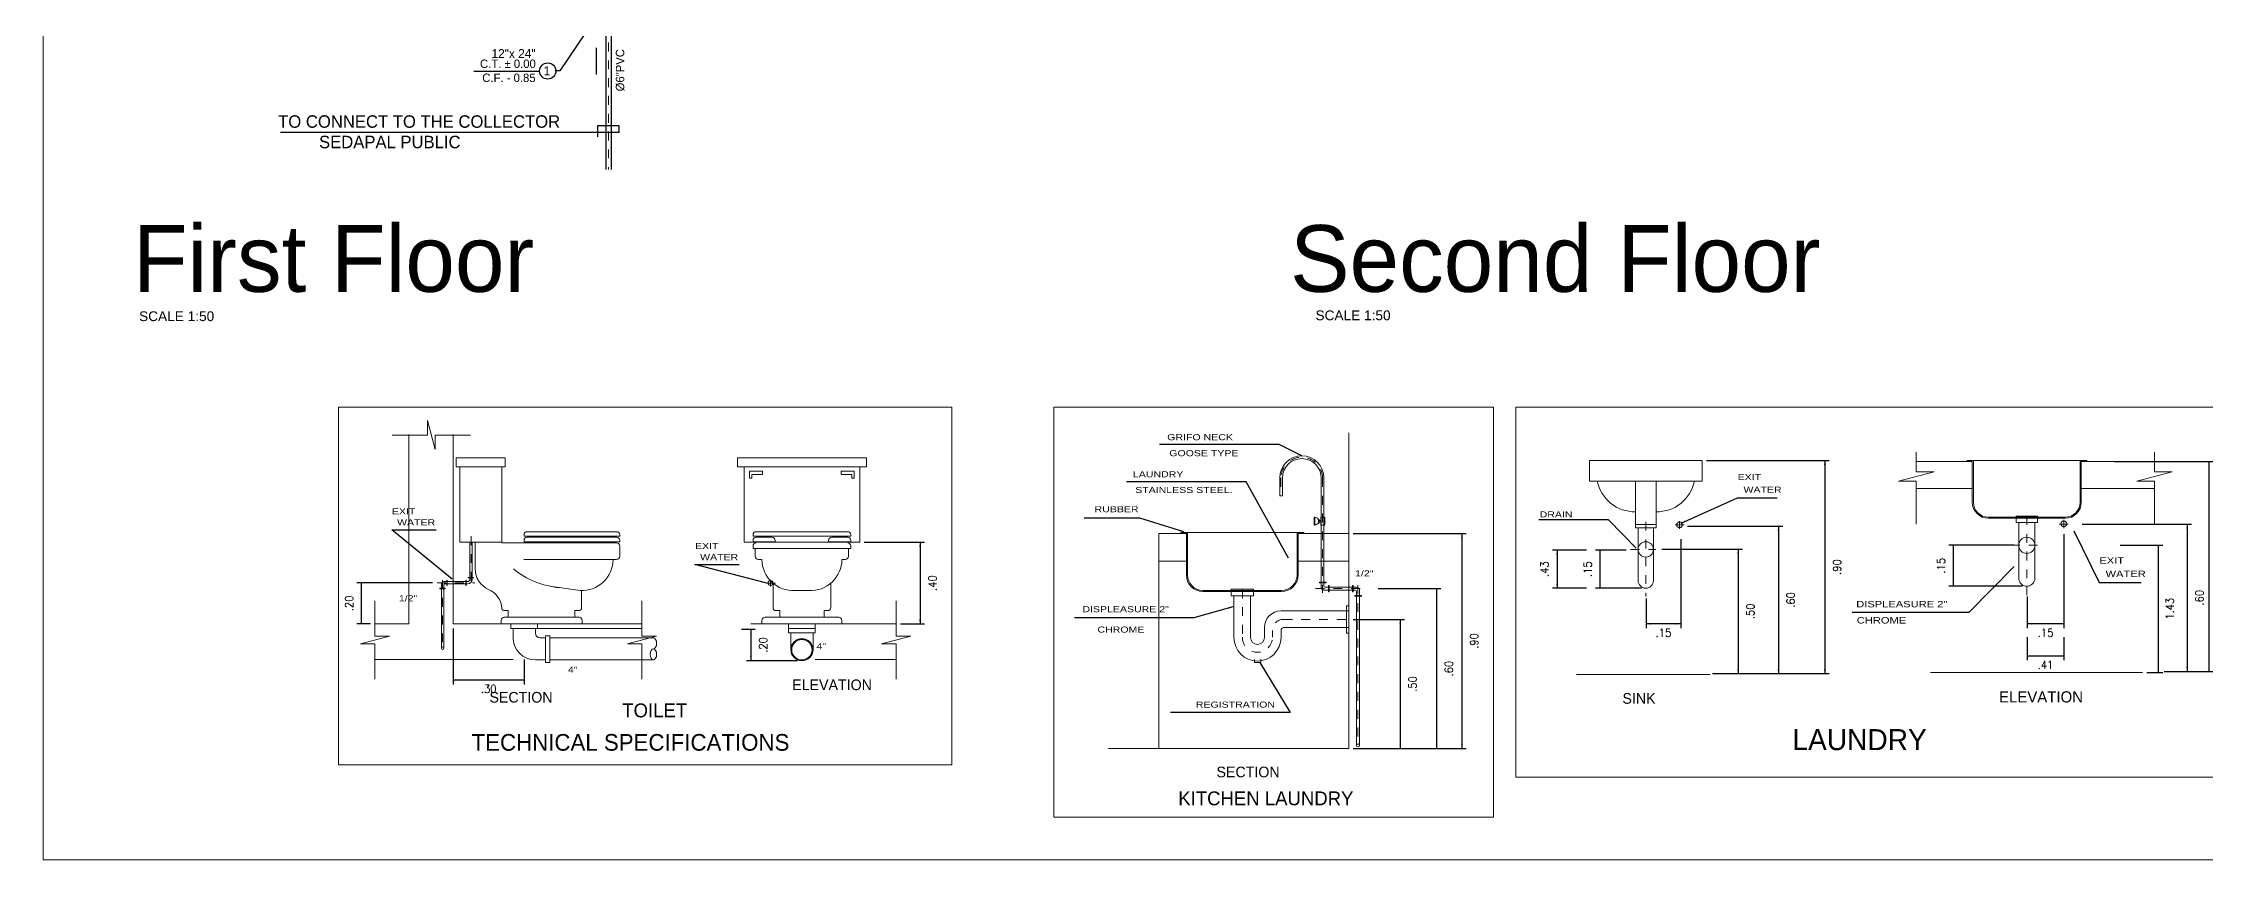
# Model space of a CAD drawing. Header units: millimetres. Extents: x -1414 to 2664, y 674 to 1517.
# Drawn here: x 1379.34 to 1403.67, y 673.98 to 683.16 of the extents above; entities that cross this region are included whole.
import ezdxf
from ezdxf.enums import TextEntityAlignment as Align

# ---------------------------------------------------------------- set-up
doc = ezdxf.new("R2010")
doc.units = ezdxf.units.MM
doc.header["$LTSCALE"] = 0.01
doc.linetypes.add('DASHDOT2', pattern=[12.7, 6.35, -3.175, 0, -3.175])
doc.linetypes.add('DASHED2', pattern=[9.525, 6.35, -3.175])
doc.layers.get('0').update_dxf_attribs({"linetype": 'CONTINUOUS'})
for name, color, linetype, lineweight in [('.01', 1, 'CONTINUOUS', 9), ('Cotas', 1, 'CONTINUOUS', 9), ('detalle - 1', 254, 'CONTINUOUS', 20), ('detalle - 2', 111, 'CONTINUOUS', 20), ('MEMBRETE', 42, 'CONTINUOUS', 20), ('MOBILIARIO', 250, 'CONTINUOUS', 9)]:
    doc.layers.add(name, color=color, linetype=linetype, lineweight=lineweight)
for name, color, linetype in [('0.3', 3, 'CONTINUOUS'), ('a Text Pequeñ', 3, 'CONTINUOUS'), ('COL', 2, 'CONTINUOUS'), ('DESAG', 6, 'CONTINUOUS'), ('SUBTITULOS', 3, 'CONTINUOUS')]:
    doc.layers.add(name, color=color, linetype=linetype)
doc.styles.add('ARIAL-1', font='ARIAL-1')
doc.styles.add('R60-25', font='R60-25')
doc.styles.add('ST2', font='ST2')
doc.styles.get("Standard").update_dxf_attribs({"font": 'STANDARD'})
doc.styles.add('style1', font='style1')
doc.styles.add('SUBTITULOS(E)', font='SUBTITULOS(E)')
doc.styles.add('TEXTO', font='TEXTO')
doc.dimstyles.get("Standard").update_dxf_attribs({"dimscale": 0.05, "dimtxt": 1.8, "dimasz": 1, "dimexe": 1, "dimexo": 1, "dimgap": 0.9, "dimtad": 0, "dimtoh": 1, "dimzin": 4, "dimdsep": 46, "dimcen": 0.09, "dimclrd": 2, "dimclre": 1, "dimclrt": 3, "dimadec": 0, "dimazin": 0, "dimtfac": 1, "dimtdec": 4, "dimtofl": 0, "dimtmove": 0, "dimatfit": 3, "dimfxl": 0.05, "dimtolj": 1, "dimtzin": 0, "dimarcsym": 0})

# ---------------------------------------------------------------- blocks, each defined once
blk = doc.blocks.new('*D116')
at = {"layer": 'detalle - 2', "color": 1, "linetype": 'ByBlock', "lineweight": -2}
for p, q in [((1396.703, 677.465), (1396.321, 677.465)), ((1396.703, 677.037), (1396.321, 677.037))]:
    blk.add_line(p, q, dxfattribs=at)
at = {"layer": 'detalle - 2', "color": 2, "linetype": 'ByBlock', "lineweight": -2}
blk.add_line((1396.371, 677.465), (1396.371, 677.037), dxfattribs=at)
for points in [[(1396.371, 677.465), (1396.379, 677.415), (1396.363, 677.415)], [(1396.371, 677.037), (1396.363, 677.087), (1396.379, 677.087)]]:
    blk.add_solid(points, dxfattribs=at)
at = {"layer": 'detalle - 2', "color": 3, "linetype": 'CONTINUOUS', "lineweight": -2, "insert": (1396.231, 677.251), "char_height": 0.09, "width": 0.15, "attachment_point": 5, "rotation": 90}
blk.add_mtext('.43', dxfattribs=at)
blk = doc.blocks.new('*D117')
at = {"layer": 'detalle - 2', "color": 1, "linetype": 'ByBlock', "lineweight": -2}
for p, q in [((1401.661, 676.487), (1401.661, 676.226)), ((1402.072, 676.487), (1402.072, 676.226))]:
    blk.add_line(p, q, dxfattribs=at)
at = {"layer": 'detalle - 2', "color": 2, "linetype": 'ByBlock', "lineweight": -2}
blk.add_line((1401.661, 676.276), (1402.072, 676.276), dxfattribs=at)
for points in [[(1401.661, 676.276), (1401.711, 676.284), (1401.711, 676.268)], [(1402.072, 676.276), (1402.022, 676.268), (1402.022, 676.284)]]:
    blk.add_solid(points, dxfattribs=at)
at = {"layer": 'detalle - 2', "color": 3, "linetype": 'CONTINUOUS', "lineweight": -2, "insert": (1401.867, 676.175), "char_height": 0.09, "width": 0.13, "attachment_point": 5}
blk.add_mtext('.41', dxfattribs=at)
blk = doc.blocks.new('*D118')
at = {"layer": 'Cotas', "color": 1, "linetype": 'ByBlock', "lineweight": -2}
for p, q in [((1402.072, 677.644), (1402.072, 676.587)), ((1401.661, 676.942), (1401.661, 676.587))]:
    blk.add_line(p, q, dxfattribs=at)
at = {"layer": 'Cotas', "color": 2, "linetype": 'ByBlock', "lineweight": -2}
blk.add_line((1402.072, 676.637), (1401.661, 676.637), dxfattribs=at)
for points in [[(1401.661, 676.637), (1401.711, 676.645), (1401.711, 676.628)], [(1402.072, 676.637), (1402.022, 676.628), (1402.022, 676.645)]]:
    blk.add_solid(points, dxfattribs=at)
at = {"layer": 'Cotas', "color": 3, "linetype": 'CONTINUOUS', "lineweight": -2, "insert": (1401.867, 676.536), "char_height": 0.09, "width": 0.12, "attachment_point": 5}
blk.add_mtext('.15', dxfattribs=at)
blk = doc.blocks.new('*D119')
at = {"layer": 'Cotas', "color": 1, "linetype": 'ByBlock', "lineweight": -2}
for p, q in [((1401.515, 677.519), (1400.778, 677.519)), ((1401.607, 677.06), (1400.778, 677.06))]:
    blk.add_line(p, q, dxfattribs=at)
at = {"layer": 'Cotas', "color": 2, "linetype": 'ByBlock', "lineweight": -2}
blk.add_line((1400.828, 677.519), (1400.828, 677.06), dxfattribs=at)
for points in [[(1400.828, 677.519), (1400.837, 677.469), (1400.82, 677.469)], [(1400.828, 677.06), (1400.82, 677.11), (1400.837, 677.11)]]:
    blk.add_solid(points, dxfattribs=at)
at = {"layer": 'Cotas', "color": 3, "linetype": 'CONTINUOUS', "lineweight": -2, "insert": (1400.691, 677.289), "char_height": 0.09, "width": 0.12, "attachment_point": 5, "rotation": 90}
blk.add_mtext('.15', dxfattribs=at)
blk = doc.blocks.new('*D121')
at = {"layer": 'Cotas', "color": 1, "linetype": 'ByBlock', "lineweight": -2}
for p, q in [((1397.764, 677.589), (1397.764, 676.586)), ((1397.374, 676.923), (1397.374, 676.586))]:
    blk.add_line(p, q, dxfattribs=at)
at = {"layer": 'Cotas', "color": 2, "linetype": 'ByBlock', "lineweight": -2}
blk.add_line((1397.764, 676.636), (1397.374, 676.636), dxfattribs=at)
for points in [[(1397.374, 676.636), (1397.424, 676.644), (1397.424, 676.628)], [(1397.764, 676.636), (1397.714, 676.628), (1397.714, 676.644)]]:
    blk.add_solid(points, dxfattribs=at)
at = {"layer": 'Cotas', "color": 3, "linetype": 'CONTINUOUS', "lineweight": -2, "insert": (1397.569, 676.535), "char_height": 0.09, "width": 0.12, "attachment_point": 5}
blk.add_mtext('.15', dxfattribs=at)
blk = doc.blocks.new('*D122')
at = {"layer": 'Cotas', "color": 1, "linetype": 'ByBlock', "lineweight": -2}
for p, q in [((1397.55, 677.475), (1398.457, 677.475)), ((1398.138, 676.077), (1398.457, 676.077))]:
    blk.add_line(p, q, dxfattribs=at)
at = {"layer": 'Cotas', "color": 2, "linetype": 'ByBlock', "lineweight": -2}
blk.add_line((1398.407, 677.475), (1398.407, 676.077), dxfattribs=at)
for points in [[(1398.407, 677.475), (1398.415, 677.425), (1398.399, 677.425)], [(1398.407, 676.077), (1398.399, 676.127), (1398.415, 676.127)]]:
    blk.add_solid(points, dxfattribs=at)
at = {"layer": 'Cotas', "color": 3, "linetype": 'CONTINUOUS', "lineweight": -2, "insert": (1398.546, 676.776), "char_height": 0.09, "width": 0.14, "attachment_point": 5, "rotation": 90}
blk.add_mtext('.50', dxfattribs=at)
blk = doc.blocks.new('*D123')
at = {"layer": 'Cotas', "color": 1, "linetype": 'ByBlock', "lineweight": -2}
for p, q in [((1397.15, 677.465), (1396.803, 677.465)), ((1397.32, 677.037), (1396.803, 677.037))]:
    blk.add_line(p, q, dxfattribs=at)
at = {"layer": 'Cotas', "color": 2, "linetype": 'ByBlock', "lineweight": -2}
blk.add_line((1396.853, 677.465), (1396.853, 677.037), dxfattribs=at)
for points in [[(1396.853, 677.465), (1396.861, 677.415), (1396.845, 677.415)], [(1396.853, 677.037), (1396.845, 677.087), (1396.861, 677.087)]]:
    blk.add_solid(points, dxfattribs=at)
at = {"layer": 'Cotas', "color": 3, "linetype": 'CONTINUOUS', "lineweight": -2, "insert": (1396.716, 677.251), "char_height": 0.09, "width": 0.12, "attachment_point": 5, "rotation": 90}
blk.add_mtext('.15', dxfattribs=at)
blk = doc.blocks.new('*D125')
at = {"layer": 'Cotas', "color": 1, "linetype": 'ByBlock', "lineweight": -2}
for p, q in [((1398.053, 678.472), (1399.432, 678.472)), ((1398.119, 676.077), (1399.432, 676.077))]:
    blk.add_line(p, q, dxfattribs=at)
at = {"layer": 'Cotas', "color": 2, "linetype": 'ByBlock', "lineweight": -2}
blk.add_line((1399.382, 678.472), (1399.382, 676.077), dxfattribs=at)
for points in [[(1399.382, 678.472), (1399.39, 678.422), (1399.374, 678.422)], [(1399.382, 676.077), (1399.374, 676.127), (1399.39, 676.127)]]:
    blk.add_solid(points, dxfattribs=at)
at = {"layer": 'Cotas', "color": 3, "linetype": 'CONTINUOUS', "lineweight": -2, "insert": (1399.521, 677.274), "char_height": 0.09, "width": 0.14, "attachment_point": 5, "rotation": 90}
blk.add_mtext('.90', dxfattribs=at)
blk = doc.blocks.new('*D127')
at = {"layer": 'Cotas', "color": 1, "linetype": 'ByBlock', "lineweight": -2}
for p, q in [((1397.839, 677.733), (1398.911, 677.733)), ((1398.129, 676.077), (1398.911, 676.077))]:
    blk.add_line(p, q, dxfattribs=at)
at = {"layer": 'Cotas', "color": 2, "linetype": 'ByBlock', "lineweight": -2}
blk.add_line((1398.861, 677.733), (1398.861, 676.077), dxfattribs=at)
for points in [[(1398.861, 677.733), (1398.869, 677.683), (1398.852, 677.683)], [(1398.861, 676.077), (1398.852, 676.127), (1398.869, 676.127)]]:
    blk.add_solid(points, dxfattribs=at)
at = {"layer": 'Cotas', "color": 3, "linetype": 'CONTINUOUS', "lineweight": -2, "insert": (1398.999, 676.905), "char_height": 0.09, "width": 0.14, "attachment_point": 5, "rotation": 90}
blk.add_mtext('.60', dxfattribs=at)
blk = doc.blocks.new('*D128')
at = {"layer": 'Cotas', "color": 1, "linetype": 'ByBlock', "lineweight": -2}
for p, q in [((1402.708, 677.519), (1403.186, 677.519)), ((1403.008, 676.09), (1403.186, 676.09))]:
    blk.add_line(p, q, dxfattribs=at)
at = {"layer": 'Cotas', "color": 2, "linetype": 'ByBlock', "lineweight": -2}
blk.add_line((1403.136, 676.09), (1403.136, 677.519), dxfattribs=at)
for points in [[(1403.136, 677.519), (1403.144, 677.469), (1403.127, 677.469)], [(1403.136, 676.09), (1403.127, 676.14), (1403.144, 676.14)]]:
    blk.add_solid(points, dxfattribs=at)
at = {"layer": 'Cotas', "color": 3, "linetype": 'CONTINUOUS', "lineweight": -2, "insert": (1403.264, 676.805), "char_height": 0.09, "width": 0.2, "attachment_point": 5, "rotation": 90}
blk.add_mtext('1.43', dxfattribs=at)
blk = doc.blocks.new('*D129')
at = {"layer": 'Cotas', "color": 1, "linetype": 'ByBlock', "lineweight": -2}
for p, q in [((1402.28, 677.758), (1403.509, 677.758)), ((1403.201, 676.1), (1403.509, 676.1))]:
    blk.add_line(p, q, dxfattribs=at)
at = {"layer": 'Cotas', "color": 2, "linetype": 'ByBlock', "lineweight": -2}
blk.add_line((1403.459, 677.758), (1403.459, 676.1), dxfattribs=at)
for points in [[(1403.459, 677.758), (1403.467, 677.708), (1403.451, 677.708)], [(1403.459, 676.1), (1403.451, 676.15), (1403.467, 676.15)]]:
    blk.add_solid(points, dxfattribs=at)
at = {"layer": 'Cotas', "color": 3, "linetype": 'CONTINUOUS', "lineweight": -2, "insert": (1403.598, 676.929), "char_height": 0.09, "width": 0.14, "attachment_point": 5, "rotation": 90}
blk.add_mtext('.60', dxfattribs=at)
blk = doc.blocks.new('*D131')
at = {"layer": 'Cotas', "color": 1, "linetype": 'ByBlock', "lineweight": -2}
for p, q in [((1402.643, 678.46), (1403.755, 678.46)), ((1403.261, 676.1), (1403.755, 676.1))]:
    blk.add_line(p, q, dxfattribs=at)
at = {"layer": 'Cotas', "color": 2, "linetype": 'ByBlock', "lineweight": -2}
blk.add_line((1403.705, 678.46), (1403.705, 676.1), dxfattribs=at)
for points in [[(1403.705, 678.46), (1403.713, 678.41), (1403.697, 678.41)], [(1403.705, 676.1), (1403.697, 676.15), (1403.713, 676.15)]]:
    blk.add_solid(points, dxfattribs=at)
at = {"layer": 'Cotas', "color": 3, "linetype": 'CONTINUOUS', "lineweight": -2, "insert": (1403.899, 677.28), "char_height": 0.09, "width": 0.14, "attachment_point": 5, "rotation": 90}
blk.add_mtext('.90', dxfattribs=at)
blk = doc.blocks.new('*D132')
at = {"layer": 'Cotas', "color": 1, "linetype": 'ByBlock', "lineweight": -2}
for p, q in [((1383.953, 676.585), (1383.953, 675.956)), ((1384.753, 676.235), (1384.753, 675.956))]:
    blk.add_line(p, q, dxfattribs=at)
at = {"layer": 'Cotas', "color": 2, "linetype": 'ByBlock', "lineweight": -2}
blk.add_line((1383.953, 676.006), (1384.753, 676.006), dxfattribs=at)
for points in [[(1383.953, 676.006), (1384.003, 676.014), (1384.003, 675.998)], [(1384.753, 676.006), (1384.703, 675.998), (1384.703, 676.014)]]:
    blk.add_solid(points, dxfattribs=at)
at = {"layer": 'Cotas', "color": 3, "linetype": 'CONTINUOUS', "lineweight": -2, "insert": (1384.353, 675.905), "char_height": 0.09, "width": 0.14, "attachment_point": 5}
blk.add_mtext('.30', dxfattribs=at)
blk = doc.blocks.new('*D134')
at = {"layer": 'Cotas', "color": 1, "linetype": 'ByBlock', "lineweight": -2}
for p, q in [((1394.079, 676.686), (1394.657, 676.686)), ((1394.079, 675.233), (1394.657, 675.233))]:
    blk.add_line(p, q, dxfattribs=at)
at = {"layer": 'Cotas', "color": 2, "linetype": 'ByBlock', "lineweight": -2}
blk.add_line((1394.607, 676.686), (1394.607, 675.233), dxfattribs=at)
for points in [[(1394.607, 676.686), (1394.615, 676.636), (1394.598, 676.636)], [(1394.607, 675.233), (1394.598, 675.283), (1394.615, 675.283)]]:
    blk.add_solid(points, dxfattribs=at)
at = {"layer": 'Cotas', "color": 3, "linetype": 'CONTINUOUS', "lineweight": -2, "insert": (1394.746, 675.959), "char_height": 0.09, "width": 0.14, "attachment_point": 5, "rotation": 90}
blk.add_mtext('.50', dxfattribs=at)
blk = doc.blocks.new('*D135')
at = {"layer": 'Cotas', "color": 1, "linetype": 'ByBlock', "lineweight": -2}
for p, q in [((1394.358, 677.033), (1395.065, 677.033)), ((1394.48, 675.233), (1395.065, 675.233))]:
    blk.add_line(p, q, dxfattribs=at)
at = {"layer": 'Cotas', "color": 2, "linetype": 'ByBlock', "lineweight": -2}
blk.add_line((1395.015, 677.033), (1395.015, 675.233), dxfattribs=at)
for points in [[(1395.015, 677.033), (1395.024, 676.983), (1395.007, 676.983)], [(1395.015, 675.233), (1395.007, 675.283), (1395.024, 675.283)]]:
    blk.add_solid(points, dxfattribs=at)
at = {"layer": 'Cotas', "color": 3, "linetype": 'CONTINUOUS', "lineweight": -2, "insert": (1395.154, 676.133), "char_height": 0.09, "width": 0.14, "attachment_point": 5, "rotation": 90}
blk.add_mtext('.60', dxfattribs=at)
blk = doc.blocks.new('*D136')
at = {"layer": 'Cotas', "color": 1, "linetype": 'ByBlock', "lineweight": -2}
for p, q in [((1394.079, 677.653), (1395.349, 677.653)), ((1394.079, 675.233), (1395.349, 675.233))]:
    blk.add_line(p, q, dxfattribs=at)
at = {"layer": 'Cotas', "color": 2, "linetype": 'ByBlock', "lineweight": -2}
blk.add_line((1395.299, 677.653), (1395.299, 675.233), dxfattribs=at)
for points in [[(1395.299, 677.653), (1395.308, 677.603), (1395.291, 677.603)], [(1395.299, 675.233), (1395.291, 675.283), (1395.308, 675.283)]]:
    blk.add_solid(points, dxfattribs=at)
at = {"layer": 'Cotas', "color": 3, "linetype": 'CONTINUOUS', "lineweight": -2, "insert": (1395.438, 676.443), "char_height": 0.09, "width": 0.14, "attachment_point": 5, "rotation": 90}
blk.add_mtext('.90', dxfattribs=at)
blk = doc.blocks.new('*D142')
at = {"layer": 'Cotas', "color": 1, "linetype": 'ByBlock', "lineweight": -2}
for p, q in [((1383.722, 677.098), (1382.871, 677.098)), ((1383.023, 676.635), (1382.871, 676.635))]:
    blk.add_line(p, q, dxfattribs=at)
at = {"layer": 'Cotas', "color": 2, "linetype": 'ByBlock', "lineweight": -2}
blk.add_line((1382.921, 676.635), (1382.921, 677.098), dxfattribs=at)
for points in [[(1382.921, 677.098), (1382.929, 677.048), (1382.912, 677.048)], [(1382.921, 676.635), (1382.912, 676.685), (1382.929, 676.685)]]:
    blk.add_solid(points, dxfattribs=at)
at = {"layer": 'Cotas', "color": 3, "linetype": 'CONTINUOUS', "lineweight": -2, "insert": (1382.782, 676.866), "char_height": 0.09, "width": 0.14, "attachment_point": 5, "rotation": 90}
blk.add_mtext('.20', dxfattribs=at)
blk = doc.blocks.new('*D143')
at = {"layer": 'Cotas', "color": 1, "linetype": 'ByBlock', "lineweight": -2}
for p, q in [((1387.197, 676.577), (1387.351, 676.577)), ((1387.826, 676.22), (1387.251, 676.22))]:
    blk.add_line(p, q, dxfattribs=at)
at = {"layer": 'Cotas', "color": 2, "linetype": 'ByBlock', "lineweight": -2}
blk.add_line((1387.301, 676.577), (1387.301, 676.22), dxfattribs=at)
for points in [[(1387.301, 676.577), (1387.309, 676.527), (1387.293, 676.527)], [(1387.301, 676.22), (1387.293, 676.27), (1387.309, 676.27)]]:
    blk.add_solid(points, dxfattribs=at)
at = {"layer": 'Cotas', "color": 3, "linetype": 'CONTINUOUS', "lineweight": -2, "insert": (1387.44, 676.399), "char_height": 0.09, "width": 0.14, "attachment_point": 5, "rotation": 90}
blk.add_mtext('.20', dxfattribs=at)
blk = doc.blocks.new('*D145')
at = {"layer": 'Cotas', "color": 1, "linetype": 'ByBlock', "lineweight": -2}
for p, q in [((1388.576, 677.553), (1389.255, 677.553)), ((1388.986, 676.635), (1389.255, 676.635))]:
    blk.add_line(p, q, dxfattribs=at)
at = {"layer": 'Cotas', "color": 2, "linetype": 'ByBlock', "lineweight": -2}
blk.add_line((1389.205, 677.553), (1389.205, 676.635), dxfattribs=at)
for points in [[(1389.205, 677.553), (1389.213, 677.503), (1389.196, 677.503)], [(1389.205, 676.635), (1389.196, 676.685), (1389.213, 676.685)]]:
    blk.add_solid(points, dxfattribs=at)
at = {"layer": 'Cotas', "color": 3, "linetype": 'CONTINUOUS', "lineweight": -2, "insert": (1389.344, 677.094), "char_height": 0.09, "width": 0.15, "attachment_point": 5, "rotation": 90}
blk.add_mtext('.40', dxfattribs=at)

msp = doc.modelspace()

# ---------------------------------------------------------------- linework, layer by layer
at = {"layer": '.01'}
msp.add_lwpolyline([(1379.341, 673.984), (1418.941, 673.984), (1418.941, 700.119), (1379.341, 700.119)], close=True, dxfattribs=at)
at = {"color": 171}
msp.add_line((1384.185, 682.85), (1384.926, 682.85), dxfattribs=at)
msp.add_circle((1385.017, 682.852), 0.0913, dxfattribs=at)
at = {"layer": '0.3', "linetype": 'DASHED2', "lineweight": 20}
msp.add_lwpolyline([(1385.701, 683.571), (1385.701, 681.745)], dxfattribs=at)
at = {"layer": 'a Text Pequeñ', "color": 2}
for p, q in [((1385.819, 682.236), (1385.576, 682.236)), ((1385.576, 682.236), (1385.576, 682.113)), ((1385.819, 682.16), (1385.819, 682.236))]:
    msp.add_line(p, q, dxfattribs=at)
at = {"layer": 'COL'}
msp.add_lwpolyline([(1385.819, 682.16), (1382.009, 682.16)], dxfattribs=at)
at = {"layer": 'DESAG'}
for p, q in [((1385.67, 683.571), (1385.67, 681.745)), ((1385.73, 683.571), (1385.73, 681.745))]:
    msp.add_line(p, q, dxfattribs=at)
at = {"layer": 'detalle - 1'}
for p, q in [((1383.268, 678.759), (1383.665, 678.759)), ((1383.453, 678.766), (1383.453, 676.635)), ((1383.665, 678.759), (1383.665, 678.923)), ((1383.665, 678.923), (1383.751, 678.595)), ((1383.751, 678.759), (1384.148, 678.759)), ((1383.751, 678.595), (1383.751, 678.759)), ((1383.953, 678.766), (1383.953, 676.635)), ((1394.029, 678.785), (1394.029, 675.233)), ((1383.988, 678.503), (1384.538, 678.503)), ((1383.988, 678.503), (1383.988, 678.403)), ((1384.538, 678.503), (1384.538, 678.403)), ((1387.151, 678.503), (1387.151, 678.403)), ((1387.151, 678.503), (1387.876, 678.503)), ((1388.601, 678.503), (1387.876, 678.503)), ((1388.601, 678.503), (1388.601, 678.403)), ((1400.413, 678.567), (1400.413, 678.344)), ((1403.094, 678.567), (1403.094, 678.344)), ((1383.988, 678.403), (1384.538, 678.403)), ((1384.026, 678.403), (1384.026, 677.553)), ((1384.501, 678.403), (1384.501, 677.553)), ((1387.151, 678.403), (1387.876, 678.403)), ((1387.226, 678.403), (1387.226, 677.553)), ((1387.288, 678.352), (1387.288, 678.274)), ((1387.434, 678.352), (1387.288, 678.352)), ((1387.288, 678.274), (1387.313, 678.274)), ((1387.313, 678.274), (1387.313, 678.317)), ((1387.313, 678.317), (1387.434, 678.317)), ((1387.434, 678.317), (1387.434, 678.352)), ((1388.601, 678.403), (1387.876, 678.403)), ((1388.318, 678.317), (1388.318, 678.352)), ((1388.318, 678.352), (1388.464, 678.352)), ((1388.439, 678.317), (1388.318, 678.317)), ((1388.439, 678.274), (1388.439, 678.317)), ((1388.464, 678.274), (1388.439, 678.274)), ((1388.464, 678.352), (1388.464, 678.274)), ((1388.526, 678.403), (1388.526, 677.553)), ((1393.251, 678.076), (1393.251, 678.276)), ((1393.282, 678.076), (1393.282, 678.276)), ((1393.718, 677.106), (1393.718, 678.276)), ((1393.749, 677.106), (1393.749, 678.276)), ((1396.737, 678.472), (1396.737, 678.242)), ((1396.737, 678.472), (1397.37, 678.472)), ((1398.003, 678.472), (1397.37, 678.472)), ((1398.003, 678.472), (1398.003, 678.242)), ((1400.613, 678.344), (1400.214, 678.24)), ((1400.413, 678.46), (1401.043, 678.46)), ((1400.413, 678.344), (1400.613, 678.344)), ((1400.982, 678.472), (1402.33, 678.472)), ((1401.043, 678.46), (1401.043, 678.005)), ((1401.055, 678.472), (1401.055, 678.005)), ((1402.257, 678.472), (1402.257, 678.005)), ((1402.269, 678.46), (1402.269, 678.005)), ((1402.269, 678.46), (1403.094, 678.46)), ((1402.33, 678.472), (1402.33, 678.46)), ((1403.293, 678.344), (1402.895, 678.24)), ((1403.094, 678.344), (1403.293, 678.344)), ((1393.251, 678.076), (1393.282, 678.076)), ((1396.737, 678.242), (1397.37, 678.242)), ((1397.255, 678.242), (1397.255, 677.753)), ((1398.003, 678.242), (1397.37, 678.242)), ((1397.485, 678.242), (1397.485, 677.753)), ((1400.214, 678.24), (1400.413, 678.24)), ((1400.413, 678.24), (1400.413, 677.758)), ((1400.413, 678.157), (1401.043, 678.157)), ((1402.269, 678.157), (1403.094, 678.157)), ((1402.895, 678.24), (1403.094, 678.24)), ((1403.094, 678.24), (1403.094, 677.758)), ((1393.638, 677.834), (1393.646, 677.834)), ((1393.638, 677.834), (1393.638, 677.747)), ((1393.646, 677.834), (1393.646, 677.747)), ((1393.688, 677.811), (1393.694, 677.811)), ((1393.688, 677.811), (1393.688, 677.769)), ((1393.694, 677.769), (1393.694, 677.811)), ((1393.694, 677.797), (1393.715, 677.797)), ((1393.694, 677.784), (1393.715, 677.784)), ((1393.715, 677.834), (1393.759, 677.834)), ((1393.715, 677.834), (1393.715, 677.747)), ((1393.759, 677.834), (1393.759, 677.747)), ((1397.255, 677.785), (1397.255, 677.716)), ((1397.485, 677.785), (1397.485, 677.716)), ((1397.485, 677.785), (1397.485, 677.716)), ((1401.225, 677.835), (1402.087, 677.835)), ((1401.225, 677.823), (1402.087, 677.823)), ((1401.535, 677.848), (1401.778, 677.848)), ((1401.535, 677.848), (1401.535, 677.775)), ((1401.535, 677.775), (1401.778, 677.775)), ((1401.565, 677.775), (1401.565, 677.15)), ((1401.747, 677.775), (1401.747, 677.15)), ((1401.778, 677.848), (1401.778, 677.775)), ((1384.026, 677.553), (1384.501, 677.553)), ((1384.201, 677.553), (1384.201, 677.253)), ((1384.501, 677.547), (1384.501, 677.553)), ((1385.792, 677.547), (1384.501, 677.547)), ((1384.75, 677.637), (1384.75, 677.622)), ((1384.75, 677.574), (1384.75, 677.559)), ((1384.751, 677.643), (1384.751, 677.622)), ((1385.827, 677.622), (1384.751, 677.622)), ((1384.751, 677.581), (1384.751, 677.559)), ((1385.827, 677.559), (1384.751, 677.559)), ((1385.792, 677.672), (1384.783, 677.672)), ((1385.792, 677.609), (1384.783, 677.609)), ((1385.827, 677.637), (1385.827, 677.622)), ((1385.827, 677.574), (1385.827, 677.559)), ((1387.226, 677.553), (1387.876, 677.553)), ((1387.326, 677.637), (1387.326, 677.622)), ((1387.326, 677.622), (1387.876, 677.622)), ((1387.326, 677.574), (1387.326, 677.559)), ((1387.326, 677.559), (1387.576, 677.559)), ((1387.361, 677.672), (1387.876, 677.672)), ((1387.361, 677.609), (1387.541, 677.609)), ((1387.576, 677.574), (1387.576, 677.559)), ((1388.391, 677.672), (1387.876, 677.672)), ((1388.426, 677.622), (1387.876, 677.622)), ((1388.526, 677.553), (1387.876, 677.553)), ((1388.176, 677.574), (1388.176, 677.559)), ((1388.426, 677.559), (1388.176, 677.559)), ((1388.391, 677.609), (1388.211, 677.609)), ((1388.426, 677.637), (1388.426, 677.622)), ((1388.426, 677.574), (1388.426, 677.559)), ((1391.893, 677.653), (1391.893, 675.233)), ((1391.893, 677.653), (1392.201, 677.653)), ((1392.139, 677.665), (1392.139, 677.653)), ((1392.139, 677.665), (1393.521, 677.665)), ((1392.201, 677.653), (1392.201, 677.186)), ((1392.214, 677.665), (1392.214, 677.186)), ((1393.446, 677.665), (1393.446, 677.186)), ((1393.459, 677.653), (1393.459, 677.186)), ((1393.459, 677.653), (1394.029, 677.653)), ((1393.521, 677.665), (1393.521, 677.653)), ((1393.638, 677.747), (1393.646, 677.747)), ((1393.688, 677.769), (1393.694, 677.769)), ((1393.715, 677.747), (1393.759, 677.747)), ((1397.255, 677.753), (1397.37, 677.753)), ((1397.255, 677.716), (1397.485, 677.716)), ((1397.283, 677.716), (1397.283, 677.123)), ((1397.485, 677.753), (1397.37, 677.753)), ((1397.456, 677.716), (1397.456, 677.123)), ((1384.749, 677.36), (1385.791, 677.36)), ((1385.827, 677.485), (1385.826, 677.395)), ((1385.827, 677.512), (1385.827, 677.485)), ((1387.326, 677.512), (1387.326, 677.485)), ((1387.326, 677.485), (1387.876, 677.485)), ((1387.351, 677.485), (1387.351, 677.395)), ((1387.386, 677.36), (1387.426, 677.36)), ((1388.426, 677.485), (1387.876, 677.485)), ((1388.366, 677.36), (1388.326, 677.36)), ((1388.401, 677.485), (1388.401, 677.395)), ((1388.426, 677.512), (1388.426, 677.485)), ((1391.893, 677.342), (1392.201, 677.342)), ((1393.459, 677.342), (1394.029, 677.342)), ((1385.383, 677.01), (1385.042, 677.058)), ((1387.551, 677.094), (1387.551, 676.82)), ((1388.201, 677.094), (1388.201, 676.82)), ((1393.773, 677.106), (1393.7, 677.106)), ((1393.7, 677.099), (1393.7, 677.106)), ((1393.773, 677.099), (1393.7, 677.099)), ((1393.718, 677.048), (1393.718, 677.099)), ((1393.749, 677.06), (1393.749, 677.099)), ((1393.762, 677.048), (1394.069, 677.048)), ((1393.773, 677.099), (1393.773, 677.106)), ((1393.801, 677.067), (1393.801, 676.995)), ((1393.808, 677.067), (1393.801, 677.067)), ((1393.808, 677.067), (1393.808, 676.995)), ((1394.076, 677.067), (1394.069, 677.067)), ((1394.069, 677.067), (1394.069, 676.995)), ((1394.076, 677.067), (1394.076, 676.995)), ((1394.076, 677.048), (1394.117, 677.048)), ((1383.073, 676.894), (1383.073, 676.498)), ((1385.398, 677.009), (1385.398, 676.82)), ((1386.077, 676.894), (1386.077, 676.498)), ((1387.767, 677.01), (1387.876, 677.01)), ((1387.985, 677.01), (1387.876, 677.01)), ((1388.936, 676.894), (1388.936, 676.498)), ((1392.388, 677.012), (1393.272, 677.012)), ((1392.388, 676.999), (1393.272, 676.999)), ((1392.706, 677.025), (1392.955, 677.025)), ((1392.706, 677.025), (1392.706, 676.951)), ((1392.706, 676.951), (1392.955, 676.951)), ((1392.737, 676.951), (1392.737, 676.483)), ((1392.923, 676.951), (1392.923, 676.483)), ((1392.955, 677.025), (1392.955, 676.951)), ((1394.069, 677.016), (1393.749, 677.016)), ((1393.808, 676.995), (1393.801, 676.995)), ((1394.003, 676.838), (1394.029, 676.838)), ((1394.003, 676.838), (1394.003, 676.533)), ((1394.076, 676.995), (1394.069, 676.995)), ((1394.104, 677.016), (1394.076, 677.016)), ((1394.097, 676.947), (1394.097, 676.954)), ((1394.17, 676.954), (1394.097, 676.954)), ((1394.17, 676.947), (1394.097, 676.947)), ((1394.117, 677.004), (1394.117, 675.276)), ((1394.148, 677.016), (1394.148, 675.277)), ((1394.17, 676.947), (1394.17, 676.954)), ((1383.073, 676.635), (1383.453, 676.635)), ((1383.953, 676.635), (1386.077, 676.635)), ((1384.493, 676.675), (1384.493, 676.635)), ((1384.493, 676.675), (1384.493, 676.635)), ((1384.528, 676.71), (1385.369, 676.71)), ((1384.533, 676.785), (1384.573, 676.785)), ((1384.573, 676.785), (1384.573, 676.71)), ((1384.603, 676.635), (1384.903, 676.635)), ((1384.603, 676.635), (1384.603, 676.585)), ((1384.603, 676.585), (1384.903, 676.585)), ((1384.628, 676.585), (1384.628, 676.48)), ((1384.878, 676.585), (1384.878, 676.53)), ((1384.878, 676.585), (1386.078, 676.585)), ((1384.903, 676.635), (1384.903, 676.585)), ((1385.363, 676.785), (1385.323, 676.785)), ((1385.323, 676.785), (1385.323, 676.71)), ((1385.404, 676.675), (1385.404, 676.635)), ((1385.404, 676.675), (1385.404, 676.635)), ((1387.301, 676.635), (1388.451, 676.635)), ((1387.426, 676.675), (1387.426, 676.635)), ((1387.426, 676.675), (1387.426, 676.635)), ((1387.461, 676.71), (1387.876, 676.71)), ((1387.586, 676.785), (1387.626, 676.785)), ((1387.626, 676.785), (1387.626, 676.71)), ((1387.726, 676.635), (1387.726, 676.535)), ((1387.726, 676.635), (1388.026, 676.635)), ((1387.726, 676.585), (1388.026, 676.585)), ((1388.291, 676.71), (1387.876, 676.71)), ((1388.026, 676.635), (1388.026, 676.535)), ((1388.126, 676.785), (1388.126, 676.71)), ((1388.166, 676.785), (1388.126, 676.785)), ((1388.326, 676.675), (1388.326, 676.635)), ((1388.326, 676.675), (1388.326, 676.635)), ((1388.326, 676.635), (1388.936, 676.635)), ((1393.079, 676.594), (1393.079, 676.483)), ((1393.266, 676.781), (1394.029, 676.781)), ((1393.266, 676.563), (1393.266, 676.483)), ((1393.297, 676.595), (1394.029, 676.595)), ((1383.237, 676.498), (1382.909, 676.411)), ((1382.909, 676.411), (1383.073, 676.411)), ((1383.073, 676.498), (1383.237, 676.498)), ((1383.073, 676.411), (1383.073, 676.015)), ((1384.928, 676.48), (1384.99, 676.48)), ((1384.99, 676.203), (1384.99, 676.503)), ((1384.99, 676.503), (1385.04, 676.503)), ((1385.04, 676.203), (1385.04, 676.503)), ((1385.04, 676.48), (1386.204, 676.48)), ((1386.241, 676.498), (1385.913, 676.411)), ((1385.913, 676.411), (1386.077, 676.411)), ((1386.077, 676.498), (1386.241, 676.498)), ((1386.077, 676.411), (1386.077, 676.015)), ((1387.726, 676.535), (1388.026, 676.535)), ((1387.751, 676.535), (1387.751, 676.345)), ((1388.001, 676.535), (1388.001, 676.345)), ((1389.1, 676.498), (1388.772, 676.411)), ((1388.772, 676.411), (1388.936, 676.411)), ((1388.936, 676.498), (1389.1, 676.498)), ((1388.936, 676.411), (1388.936, 676.015)), ((1394.003, 676.533), (1394.029, 676.533)), ((1383.073, 676.235), (1384.628, 676.235)), ((1384.878, 676.23), (1384.99, 676.23)), ((1384.99, 676.203), (1385.04, 676.203)), ((1385.04, 676.23), (1386.211, 676.23)), ((1388.026, 676.235), (1388.936, 676.235)), ((1392.968, 676.237), (1392.968, 676.2)), ((1392.968, 676.2), (1393.038, 676.2)), ((1393.038, 676.2), (1393.038, 676.24)), ((1391.325, 675.233), (1394.029, 675.233))]:
    msp.add_line(p, q, dxfattribs=at)
at = {"layer": 'detalle - 1', "linetype": 'DASHDOT2'}
for p, q in [((1393.265, 678.276), (1393.265, 678.076)), ((1393.732, 678.276), (1393.732, 676.983)), ((1397.37, 677.785), (1397.37, 676.942)), ((1397.75, 677.705), (1397.75, 677.791)), ((1401.657, 677.848), (1401.657, 676.959)), ((1402.072, 677.713), (1402.072, 677.804)), ((1384.156, 677.621), (1384.156, 677.05)), ((1397.7, 677.748), (1397.827, 677.748)), ((1402.02, 677.758), (1402.154, 677.758)), ((1397.199, 677.473), (1397.483, 677.473)), ((1401.477, 677.519), (1401.776, 677.519)), ((1383.772, 677.098), (1384.197, 677.098)), ((1383.834, 677.129), (1383.834, 676.336)), ((1387.48, 677.094), (1387.591, 677.094)), ((1387.523, 677.057), (1387.523, 677.132)), ((1394.132, 677.07), (1394.132, 675.286)), ((1392.831, 677.025), (1392.831, 676.485)), ((1393.655, 677.033), (1394.234, 677.033)), ((1393.17, 676.561), (1393.17, 676.485)), ((1393.294, 676.686), (1394.098, 676.686))]:
    msp.add_line(p, q, dxfattribs=at)
at = {"layer": 'detalle - 1', "linetype": 'CONTINUOUS'}
for p, q in [((1384.142, 677.553), (1384.142, 677.136)), ((1384.167, 677.553), (1384.167, 677.136)), ((1383.822, 677.086), (1383.822, 676.358)), ((1384.117, 677.111), (1383.847, 677.111)), ((1383.847, 677.076), (1383.847, 676.358)), ((1383.857, 677.086), (1384.117, 677.086)), ((1383.88, 677.127), (1383.88, 677.069)), ((1383.88, 677.127), (1383.885, 677.127)), ((1383.88, 677.069), (1383.885, 677.069)), ((1383.885, 677.127), (1383.885, 677.069)), ((1384.094, 677.127), (1384.1, 677.127)), ((1384.094, 677.127), (1384.094, 677.069)), ((1384.094, 677.069), (1384.1, 677.069)), ((1384.1, 677.127), (1384.1, 677.069)), ((1384.123, 677.158), (1384.181, 677.158)), ((1384.123, 677.152), (1384.123, 677.158)), ((1384.123, 677.152), (1384.181, 677.152)), ((1384.181, 677.152), (1384.181, 677.158)), ((1383.804, 677.03), (1383.804, 677.036)), ((1383.804, 677.036), (1383.863, 677.036)), ((1383.804, 677.03), (1383.863, 677.03)), ((1383.863, 677.03), (1383.863, 677.036))]:
    msp.add_line(p, q, dxfattribs=at)
at = {"layer": 'detalle - 1'}
for points in [[(1389.563, 679.072), (1389.563, 675.05), (1382.664, 675.05), (1382.664, 679.072)], [(1390.71, 679.072), (1395.656, 679.072), (1395.656, 674.464), (1390.71, 674.464)], [(1395.906, 674.914), (1395.906, 679.072), (1404.233, 679.072), (1404.233, 674.914)]]:
    msp.add_lwpolyline(points, close=True, dxfattribs=at)
for points in [[(1396.59, 676.068), (1398.092, 676.068)], [(1400.571, 676.09), (1402.958, 676.09)]]:
    msp.add_lwpolyline(points, dxfattribs=at)
for centre, radius in [((1397.75, 677.75), 0.0319), ((1402.072, 677.761), 0.0336), ((1397.37, 677.473), 0.0862), ((1401.656, 677.519), 0.0909), ((1383.834, 676.363), 0.0139), ((1387.876, 676.345), 0.125), ((1387.876, 676.345), 0.12), ((1387.876, 676.345), 0.115), ((1394.133, 675.269), 0.0173)]:
    msp.add_circle(centre, radius, dxfattribs=at)
at = {"layer": 'detalle - 1', "color": 3, "linetype": 'CONTINUOUS'}
msp.add_circle((1387.523, 677.096), 0.0277, dxfattribs=at)
at = {"layer": 'detalle - 1'}
for centre, radius, start, end in [((1393.5, 678.276), 0.249, 0, 180), ((1393.5, 678.276), 0.218, 0, 180), ((1397.247, 678.329), 0.433, 191.6334, 271.0469), ((1397.493, 678.329), 0.433, 268.9531, 348.3666), ((1393.646, 677.791), 0.0435, 267.3318, 92.6682), ((1401.225, 678.005), 0.182, 180, 270), ((1401.225, 678.005), 0.17, 180, 270), ((1402.087, 678.005), 0.17, 270, 0), ((1402.087, 678.005), 0.182, 270, 0), ((1384.785, 677.637), 0.035, 90, 180), ((1384.785, 677.574), 0.035, 90, 180), ((1385.792, 677.637), 0.035, 0, 90), ((1385.792, 677.574), 0.035, 0, 90), ((1385.792, 677.512), 0.035, 0, 90), ((1387.361, 677.637), 0.035, 90, 180), ((1387.361, 677.574), 0.035, 90, 180), ((1387.361, 677.512), 0.035, 90, 180), ((1387.541, 677.574), 0.035, 0, 90), ((1388.211, 677.574), 0.035, 90, 180), ((1388.391, 677.637), 0.035, 0, 90), ((1388.391, 677.574), 0.035, 0, 90), ((1388.391, 677.512), 0.035, 0, 90), ((1385.397, 677.364), 0.355, 267.6596, 359.2998), ((1385.791, 677.395), 0.035, 270, 0), ((1387.386, 677.395), 0.035, 180, 270), ((1387.781, 677.364), 0.355, 180.7002, 272.3404), ((1387.971, 677.364), 0.355, 267.6596, 359.2998), ((1388.366, 677.395), 0.035, 270, 0), ((1384.451, 677.253), 0.25, 180, 246.4218), ((1385.234, 677.992), 0.953, 230.6901, 264.8936), ((1392.388, 677.186), 0.187, 180, 270), ((1392.388, 677.186), 0.174, 180, 270), ((1393.272, 677.186), 0.174, 270, 0), ((1393.272, 677.186), 0.187, 270, 0), ((1393.749, 677.048), 0.0311, 180, 270), ((1393.762, 677.06), 0.0125, 180, 270), ((1394.117, 677.016), 0.0311, 0, 90), ((1397.37, 677.123), 0.0862, 180.0587, 359.9413), ((1401.656, 677.15), 0.0909, 180.0587, 359.9413), ((1384.251, 676.795), 0.25, 3.0765, 66.4218), ((1384.533, 676.82), 0.035, 199.6424, 270), ((1385.363, 676.82), 0.035, 270, 0), ((1387.586, 676.82), 0.035, 180, 270), ((1388.166, 676.82), 0.035, 270, 0), ((1394.104, 677.004), 0.0125, 0, 90), ((1384.528, 676.675), 0.035, 90, 180), ((1385.369, 676.675), 0.035, 0, 90), ((1387.461, 676.675), 0.035, 90, 180), ((1388.291, 676.675), 0.035, 0, 90), ((1393.266, 676.594), 0.187, 90, 180), ((1393.297, 676.563), 0.0311, 90, 180), ((1384.878, 676.48), 0.25, 180, 270), ((1384.928, 676.53), 0.05, 180, 270), ((1393.001, 676.483), 0.265, 180, 0), ((1393.001, 676.483), 0.0778, 180, 0)]:
    msp.add_arc(centre, radius, start, end, dxfattribs=at)
at = {"layer": 'detalle - 1', "linetype": 'DASHDOT2'}
for centre, radius, start, end in [((1393.499, 678.276), 0.234, 0, 180), ((1393.294, 676.561), 0.125, 90, 180), ((1393, 676.485), 0.169, 180, 0)]:
    msp.add_arc(centre, radius, start, end, dxfattribs=at)
at = {"layer": 'detalle - 1', "linetype": 'CONTINUOUS'}
for centre, radius, start, end in [((1383.847, 677.086), 0.025, 90, 180), ((1383.857, 677.076), 0.01, 90, 180), ((1384.117, 677.136), 0.05, 270, 0), ((1384.117, 677.136), 0.025, 270, 0)]:
    msp.add_arc(centre, radius, start, end, dxfattribs=at)
at = {"layer": 'detalle - 1'}
msp.add_ellipse((1386.205, 676.293), major_axis=(0, -0.063), ratio=0.579021, dxfattribs=at)
msp.add_ellipse((1386.205, 676.293), major_axis=(0, -0.063), ratio=0.579021, dxfattribs=at)
msp.add_ellipse((1386.205, 676.417), major_axis=(0, 0.063), ratio=0.579021, start_param=3.141593, end_param=6.283185, dxfattribs=at)

# ---------------------------------------------------------------- texts
at = {"color": 3, "style": 'ST2'}
for s, height, p in [('C.T. %%P 0.00', 0.095, (1384.255, 682.886)), ('12"x 24"', 0.1, (1384.384, 682.998)), ('C.F. - 0.85', 0.095, (1384.28, 682.728))]:
    msp.add_text(s, height=height, dxfattribs=at).set_placement(p)
msp.add_text('1', height=0.1, dxfattribs=at).set_placement((1385.008, 682.855), align=Align.MIDDLE_CENTER)
msp.add_text('%%C6"PVC', height=0.095, rotation=90, dxfattribs=at).set_placement((1385.878, 682.623))
at = {"layer": 'detalle - 1', "style": 'R60-25', "width": 1.3}
for s, height, p in [('GRIFO NECK ', 0.06828, (1391.986, 678.701)), ('GOOSE TYPE', 0.0683, (1392.009, 678.521)), ('LAUNDRY', 0.0683, (1391.6, 678.284)), ('EXIT', 0.0683, (1398.403, 678.252)), ('STAINLESS STEEL.', 0.06828, (1391.626, 678.107)), ('WATER', 0.0683, (1398.469, 678.11)), ('EXIT', 0.0683, (1383.264, 677.867)), ('WATER', 0.0683, (1383.322, 677.743)), ('RUBBER', 0.0683, (1391.169, 677.891)), ('DRAIN', 0.0683, (1396.176, 677.832)), ('EXIT', 0.0683, (1386.674, 677.477)), ('WATER', 0.0683, (1386.731, 677.352)), ('EXIT', 0.072, (1402.472, 677.312)), ('1/2"', 0.0683, (1394.099, 677.17)), ('WATER', 0.072, (1402.542, 677.162)), ('1/2"', 0.0683, (1383.342, 676.89)), ('DISPLEASURE 2"', 0.06828, (1391.032, 676.767)), ('DISPLEASURE 2"', 0.072, (1399.737, 676.822)), ('CHROME', 0.0683, (1391.201, 676.538)), ('CHROME', 0.072, (1399.743, 676.64)), ('4"', 0.0683, (1388.041, 676.35)), ('4"', 0.0683, (1385.244, 676.087)), ('REGISTRATION', 0.06828, (1392.308, 675.694))]:
    msp.add_text(s, height=height, dxfattribs=at).set_placement(p)
at = {"layer": 'detalle - 1', "style": 'style1'}
for s, height, p in [('SECTION', 0.1195, (1384.361, 675.751)), ('ELEVATION ', 0.1195, (1387.767, 675.891)), ('SINK ', 0.1195, (1397.107, 675.738)), ('ELEVATION ', 0.126, (1401.343, 675.752)), ('SECTION', 0.1195, (1392.54, 674.911))]:
    msp.add_text(s, height=height, dxfattribs=at).set_placement(p)
at = {"layer": 'detalle - 1', "linetype": 'CONTINUOUS', "style": 'style1'}
for s, height, p in [('TOILET', 0.156, (1385.855, 675.585)), ('TECHNICAL SPECIFICATIONS', 0.18724, (1384.16, 675.21)), ('LAUNDRY', 0.2365, (1399.019, 675.216)), ('KITCHEN LAUNDRY', 0.15603, (1392.11, 674.596))]:
    msp.add_text(s, height=height, dxfattribs=at).set_placement(p)
at = {"layer": 'MEMBRETE', "color": 1, "char_height": 0.75, "attachment_point": 1, "style": 'TEXTO'}
for s, insert, width in [('First Floor', (1380.351, 681.119), 5.31279), ('Second Floor', (1393.368, 681.119), 6.39583)]:
    msp.add_mtext(s, dxfattribs=dict(at, insert=insert, width=width))
at = {"layer": 'MOBILIARIO', "color": 1, "style": 'ARIAL-1'}
for p in [(1381.265, 680.04), (1394.499, 680.05)]:
    msp.add_text('SCALE 1:50', height=0.11, dxfattribs=at).set_placement(p, align=Align.RIGHT)
at = {"layer": 'SUBTITULOS', "linetype": 'ByBlock', "style": 'SUBTITULOS(E)'}
for s, p in [('TO CONNECT TO THE COLLECTOR ', (1381.984, 682.214)), ('SEDAPAL PUBLIC', (1382.444, 681.984))]:
    msp.add_text(s, height=0.14, dxfattribs=at).set_placement(p)

# ---------------------------------------------------------------- dimensions: what is measured, and where the dimension line sits
at = {"layer": 'Cotas'}
for base, p1, p2, text, picture, middle in [((1399.382, 676.077), (1398.003, 678.472), (1398.069, 676.077), '.90', '*D125', (1399.521, 677.274)), ((1403.705, 676.1), (1402.593, 678.46), (1403.211, 676.1), '.90', '*D131', (1403.899, 677.28)), ((1389.205, 676.635), (1388.526, 677.553), (1388.936, 676.635), '.40', '*D145', (1389.344, 677.094)), ((1395.299, 675.233), (1394.029, 677.653), (1394.029, 675.233), '.90', '*D136', (1395.438, 676.443)), ((1398.861, 676.077), (1397.789, 677.733), (1398.079, 676.077), '.60', '*D127', (1398.999, 676.905)), ((1403.459, 676.1), (1402.23, 677.758), (1403.151, 676.1), '.60', '*D129', (1403.598, 676.929)), ((1396.853, 677.037), (1397.2, 677.465), (1397.37, 677.037), '.15', '*D123', (1396.716, 677.251)), ((1398.407, 676.077), (1397.5, 677.475), (1398.088, 676.077), '.50', '*D122', (1398.546, 676.776)), ((1400.828, 677.06), (1401.565, 677.519), (1401.657, 677.06), '.15', '*D119', (1400.691, 677.289)), ((1382.921, 677.098), (1383.073, 676.635), (1383.772, 677.098), '.20', '*D142', (1382.782, 676.866)), ((1395.015, 675.233), (1394.308, 677.033), (1394.43, 675.233), '.60', '*D135', (1395.154, 676.133)), ((1387.301, 676.22), (1387.147, 676.577), (1387.876, 676.22), '.20', '*D143', (1387.44, 676.399)), ((1394.607, 675.233), (1394.029, 676.686), (1394.029, 675.233), '.50', '*D134', (1394.746, 675.959))]:
    dim = msp.add_linear_dim(base=base, p1=p1, p2=p2, angle=90, text=text, dimstyle='Standard', dxfattribs=at)
    dim.commit()
    dim.dimension.update_dxf_attribs({"geometry": picture, "text_midpoint": middle})
for base, p1, p2, text, picture, middle in [((1397.374, 676.636), (1397.764, 677.639), (1397.374, 676.973), '.15', '*D121', (1397.569, 676.535)), ((1401.661, 676.637), (1402.072, 677.694), (1401.661, 676.992), '.15', '*D118', (1401.867, 676.536)), ((1384.753, 676.006), (1383.953, 676.635), (1384.753, 676.285), '.30', '*D132', (1384.353, 675.905))]:
    dim = msp.add_linear_dim(base=base, p1=p1, p2=p2, text=text, dimstyle='Standard', dxfattribs=at)
    dim.commit()
    dim.dimension.update_dxf_attribs({"geometry": picture, "text_midpoint": middle})
dim = msp.add_linear_dim(base=(1403.136, 677.519), p1=(1402.958, 676.09), p2=(1402.658, 677.519), angle=90, dimstyle='Standard', dxfattribs=at)
dim.commit()
dim.dimension.update_dxf_attribs({"geometry": '*D128', "text_midpoint": (1403.264, 676.805)})
at = {"layer": 'detalle - 2'}
dim = msp.add_linear_dim(base=(1396.371, 677.037), p1=(1396.753, 677.465), p2=(1396.753, 677.037), angle=90, dimstyle='Standard', dxfattribs=at)
dim.commit()
dim.dimension.update_dxf_attribs({"geometry": '*D116', "text_midpoint": (1396.231, 677.251)})
dim = msp.add_linear_dim(base=(1402.072, 676.276), p1=(1401.661, 676.537), p2=(1402.072, 676.537), dimstyle='Standard', dxfattribs=at)
dim.commit()
dim.dimension.update_dxf_attribs({"geometry": '*D117', "text_midpoint": (1401.867, 676.175)})

# ---------------------------------------------------------------- leaders
msp.add_leader([(1385.638, 683.571), (1385.153, 682.855), (1385.101, 682.855)], dimstyle='Standard')
at = {"color": 171, "linetype": 'CONTINUOUS', "lineweight": -2}
msp.add_leader([(1385.565, 682.813), (1385.565, 683.112)], dimstyle='Standard', dxfattribs=at)
at = {"layer": 'detalle - 1'}
for points in [[(1393.5, 678.525), (1393.246, 678.654), (1391.9, 678.654)], [(1393.35, 677.376), (1392.875, 678.234), (1391.529, 678.234)], [(1397.767, 677.769), (1398.402, 678.053), (1398.848, 678.053)], [(1392.173, 677.67), (1391.678, 677.826), (1391.053, 677.826)], [(1397.263, 677.488), (1396.95, 677.806), (1396.167, 677.806)], [(1383.943, 677.14), (1383.263, 677.694), (1383.762, 677.694)], [(1402.185, 677.683), (1402.471, 677.102), (1402.941, 677.102)], [(1387.48, 677.094), (1386.672, 677.303), (1387.171, 677.303)], [(1401.512, 677.281), (1401.005, 676.763), (1399.693, 676.763)], [(1392.724, 676.827), (1392.287, 676.703), (1390.941, 676.703)], [(1393.027, 676.202), (1393.37, 675.64), (1392.024, 675.64)]]:
    msp.add_leader(points, dimstyle='Standard', dxfattribs=at)

doc.saveas('drawing.dxf')
